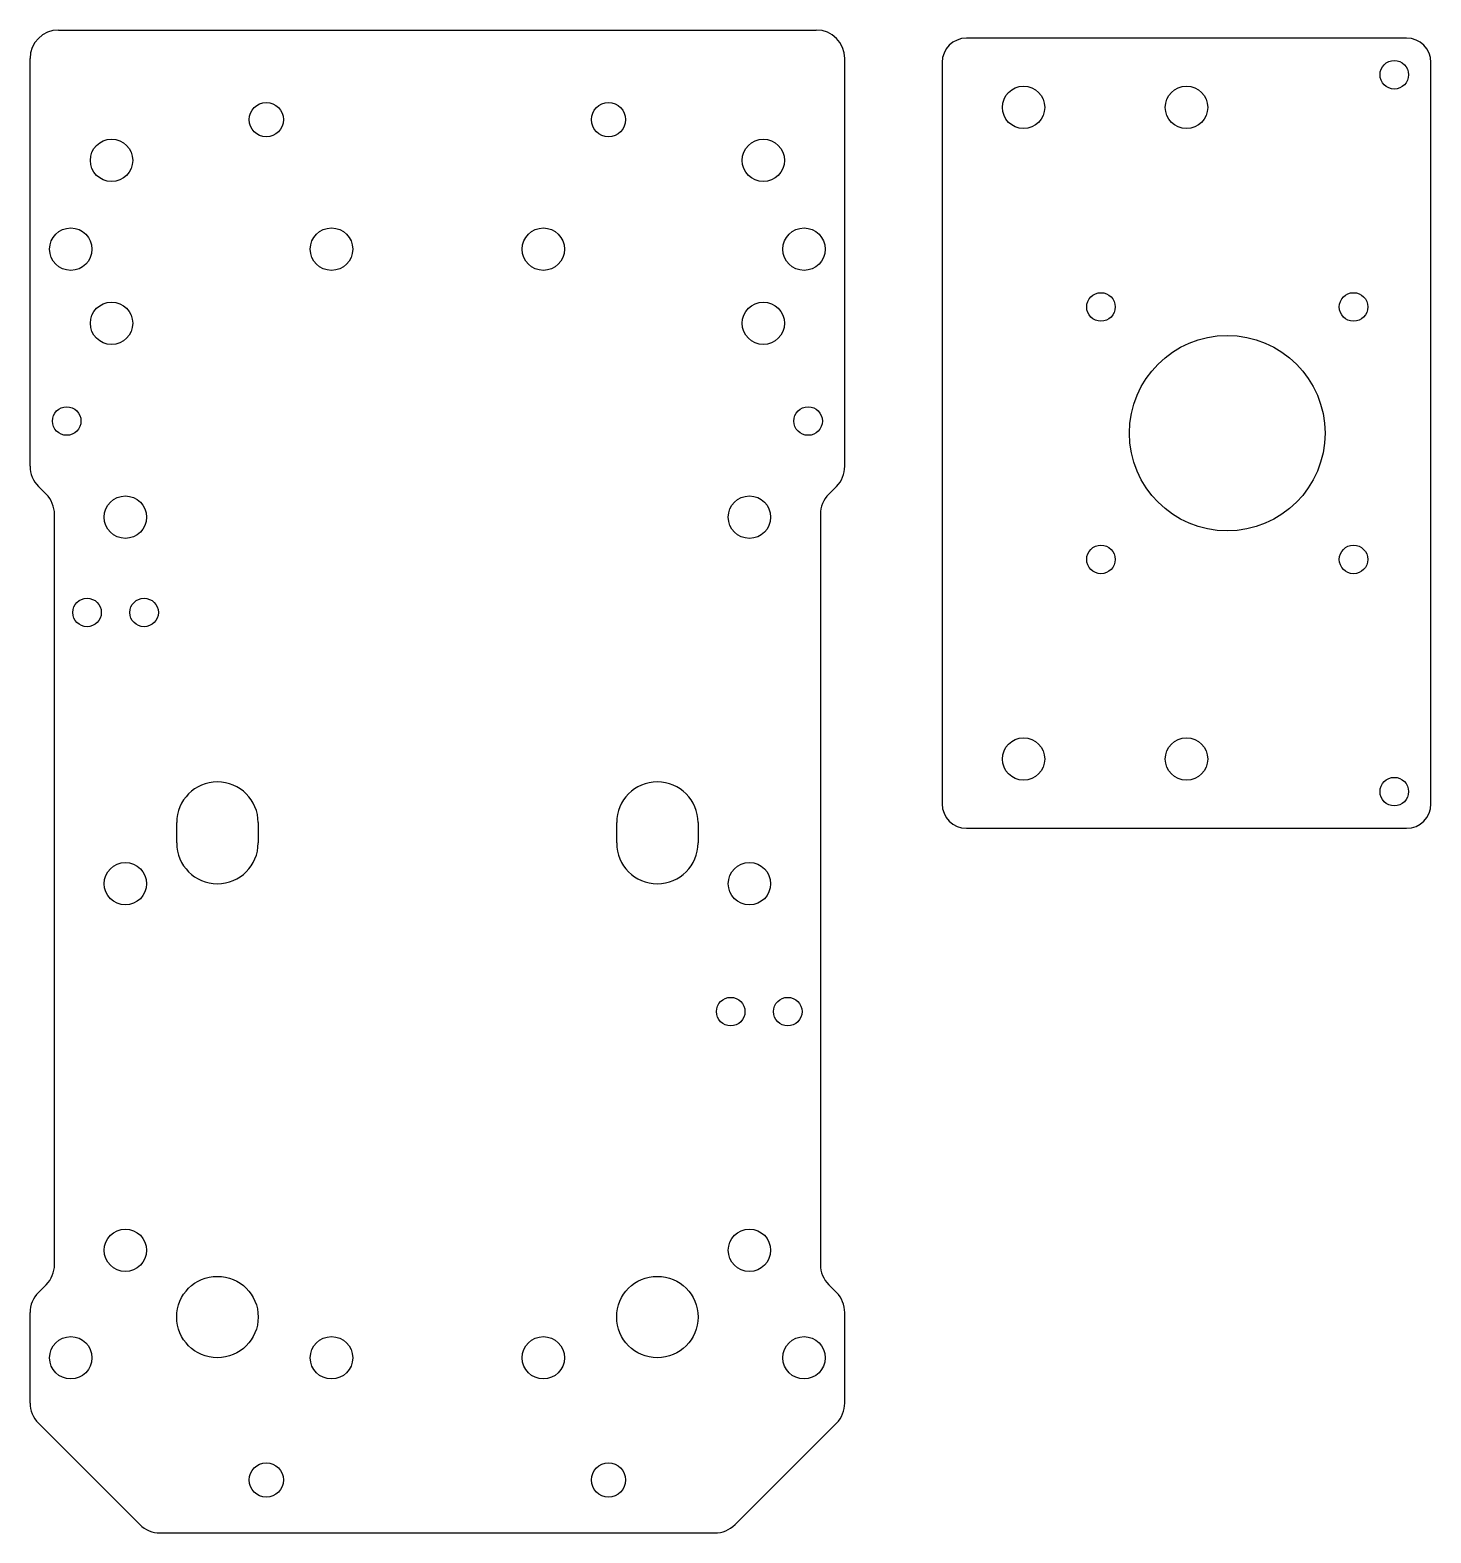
# Model space of a CAD drawing. Header units: millimetres. Extents: x 56 to 228, y 57 to 241.
import ezdxf

# ---------------------------------------------------------------- set-up
doc = ezdxf.new("R2010")
doc.units = ezdxf.units.MM

msp = doc.modelspace()

# ---------------------------------------------------------------- linework, layer by layer
at = {"linetype": 'Continuous', "lineweight": 25}
for p, q in [((59.93, 241.36), (152.93, 241.36)), ((225.37, 240.37), (171.37, 240.37)), ((56.43, 187.81), (56.43, 237.86)), ((156.43, 187.81), (156.43, 237.86)), ((168.37, 237.37), (168.37, 146.37)), ((228.37, 146.37), (228.37, 237.37)), ((58.41, 184.38), (57.46, 185.33)), ((155.41, 185.33), (154.46, 184.38)), ((59.43, 89.81), (59.43, 181.91)), ((153.43, 181.91), (153.43, 89.81)), ((74.43, 141.56), (74.43, 144.06)), ((84.43, 144.06), (84.43, 141.56)), ((128.43, 141.56), (128.43, 144.06)), ((138.43, 144.06), (138.43, 141.56)), ((171.37, 143.37), (225.37, 143.37)), ((57.46, 86.38), (58.41, 87.33)), ((154.46, 87.33), (155.41, 86.38)), ((56.43, 72.81), (56.43, 83.91)), ((156.43, 72.81), (156.43, 83.91)), ((57.46, 70.33), (69.91, 57.88)), ((142.96, 57.88), (155.41, 70.33)), ((72.38, 56.86), (140.48, 56.86))]:
    msp.add_line(p, q, dxfattribs=at)
for centre, radius in [((223.87, 235.87), 1.75), ((178.37, 231.87), 2.6), ((198.37, 231.87), 2.6), ((85.43, 230.36), 2.1), ((127.43, 230.36), 2.1), ((66.43, 225.36), 2.6), ((146.43, 225.36), 2.6), ((61.43, 214.46), 2.6), ((93.43, 214.46), 2.6), ((119.43, 214.46), 2.6), ((151.43, 214.46), 2.6), ((187.87, 207.37), 1.75), ((218.87, 207.37), 1.75), ((66.43, 205.36), 2.6), ((146.43, 205.36), 2.6), ((203.37, 191.87), 12), ((60.93, 193.36), 1.75), ((151.93, 193.36), 1.75), ((68.13, 181.56), 2.6), ((144.73, 181.56), 2.6), ((187.87, 176.37), 1.75), ((218.87, 176.37), 1.75), ((63.43, 169.86), 1.75), ((70.43, 169.86), 1.75), ((178.37, 151.87), 2.6), ((198.37, 151.87), 2.6), ((223.87, 147.87), 1.75), ((68.13, 136.56), 2.6), ((144.73, 136.56), 2.6), ((142.43, 120.86), 1.75), ((149.43, 120.86), 1.75), ((68.13, 91.56), 2.6), ((144.73, 91.56), 2.6), ((79.43, 83.36), 5), ((133.43, 83.36), 5), ((61.43, 78.36), 2.6), ((93.43, 78.36), 2.6), ((119.43, 78.36), 2.6), ((151.43, 78.36), 2.6), ((85.43, 63.36), 2.1), ((127.43, 63.36), 2.1)]:
    msp.add_circle(centre, radius, dxfattribs=at)
for centre, radius, start, end in [((59.93, 237.86), 3.5, 90, 180), ((152.93, 237.86), 3.5, 0, 90), ((171.37, 237.37), 3, 90, 180), ((225.37, 237.37), 3, 0, 90), ((59.93, 187.81), 3.5, 180, 225), ((152.93, 187.81), 3.5, 315, 0), ((55.93, 181.91), 3.5, 0, 45), ((156.93, 181.91), 3.5, 135, 180), ((79.43, 144.06), 5, 0, 180), ((133.43, 144.06), 5, 0, 180), ((171.37, 146.37), 3, 180, 270), ((225.37, 146.37), 3, 270, 0), ((79.43, 141.56), 5, 180, 0), ((133.43, 141.56), 5, 180, 0), ((55.93, 89.81), 3.5, 315, 0), ((156.93, 89.81), 3.5, 180, 225), ((59.93, 83.91), 3.5, 135, 180), ((152.93, 83.91), 3.5, 0, 45), ((59.93, 72.81), 3.5, 180, 225), ((152.93, 72.81), 3.5, 315, 0), ((72.38, 60.36), 3.5, 225, 270), ((140.48, 60.36), 3.5, 270, 315)]:
    msp.add_arc(centre, radius, start, end, dxfattribs=at)

doc.saveas('drawing.dxf')
